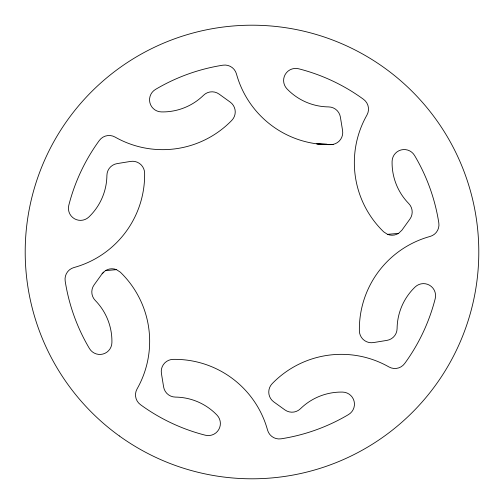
<?xml version="1.0" encoding="UTF-8"?>
<svg xmlns="http://www.w3.org/2000/svg" width="504" height="504" viewBox="0 0 504 504"><rect width="100%" height="100%" fill="white"/><g stroke="black" fill="none" stroke-linecap="round" stroke-linejoin="round"><path stroke-width="0.76" d="M326.926 144.169L316.802 143.842L330.876 144.629A12.077 12.077 0 0 0 342.588 130.624L340.383 117.048A12.077 12.077 0 0 0 328.595 106.905A58.489 58.489 0 0 1 286.952 88.83A12.077 12.077 0 0 1 298.664 68.783A189.063 189.063 0 0 1 363.554 99.351A12.077 12.077 0 0 1 366.931 115.076A96.226 96.226 0 0 0 383.695 231.853L387.526 234.347L398.551 233.365L401.883 230.227L409.922 219.07A12.077 12.077 0 0 0 408.757 203.566A58.489 58.489 0 0 1 392.093 161.343A12.077 12.077 0 0 1 414.546 155.446A189.063 189.063 0 0 1 438.82 222.944A12.077 12.077 0 0 1 430.082 236.452A96.226 96.226 0 0 0 359.371 330.87A12.077 12.077 0 0 0 373.376 342.588L386.952 340.383A12.077 12.077 0 0 0 397.095 328.595A58.489 58.489 0 0 1 415.17 286.952A12.077 12.077 0 0 1 435.21 298.664A189.063 189.063 0 0 1 404.643 363.56A12.077 12.077 0 0 1 388.924 366.931A96.226 96.226 0 0 0 272.147 383.695A12.077 12.077 0 0 0 273.773 401.883L284.93 409.922A12.077 12.077 0 0 0 300.434 408.757A58.495 58.495 0 0 1 342.657 392.093A12.077 12.077 0 0 1 348.554 414.546A189.063 189.063 0 0 1 281.049 438.82A12.077 12.077 0 0 1 267.548 430.082A96.233 96.233 0 0 0 173.124 359.365A12.077 12.077 0 0 0 161.412 373.376L163.617 386.952A12.077 12.077 0 0 0 175.405 397.095A58.495 58.495 0 0 1 217.048 415.17A12.077 12.077 0 0 1 205.336 435.21A189.063 189.063 0 0 1 140.44 404.643A12.077 12.077 0 0 1 137.069 388.924A96.226 96.226 0 0 0 120.305 272.147L116.474 269.653L105.449 270.635L102.117 273.773L94.078 284.93A12.077 12.077 0 0 0 95.243 300.434A58.489 58.489 0 0 1 111.907 342.657A12.077 12.077 0 0 1 89.454 348.554A189.063 189.063 0 0 1 65.18 281.049A12.077 12.077 0 0 1 73.918 267.548A96.226 96.226 0 0 0 144.629 173.124A12.077 12.077 0 0 0 130.624 161.412L117.048 163.617A12.077 12.077 0 0 0 106.905 175.405A58.489 58.489 0 0 1 88.83 217.041A12.077 12.077 0 0 1 68.79 205.336A189.063 189.063 0 0 1 99.357 140.44A12.077 12.077 0 0 1 115.076 137.069A96.233 96.233 0 0 0 231.853 120.311A12.077 12.077 0 0 0 230.227 102.117L219.07 94.078A12.077 12.077 0 0 0 203.566 95.243A58.489 58.489 0 0 1 161.343 111.907A12.077 12.077 0 0 1 155.446 89.454A189.063 189.063 0 0 1 222.951 65.186A12.077 12.077 0 0 1 236.452 73.918A96.226 96.226 0 0 0 330.876 144.635L333.157 144.377M102.117 273.773L103.635 272.047M105.449 270.635A12.077 12.077 0 0 1 116.474 269.653M398.551 233.365A12.077 12.077 0 0 1 387.526 234.347M119.309 435.935A226.8 226.8 0 0 0 477.635 274.945A226.8 226.8 0 0 0 159.05 45.121A226.8 226.8 0 0 0 119.309 435.935"/></g></svg>
